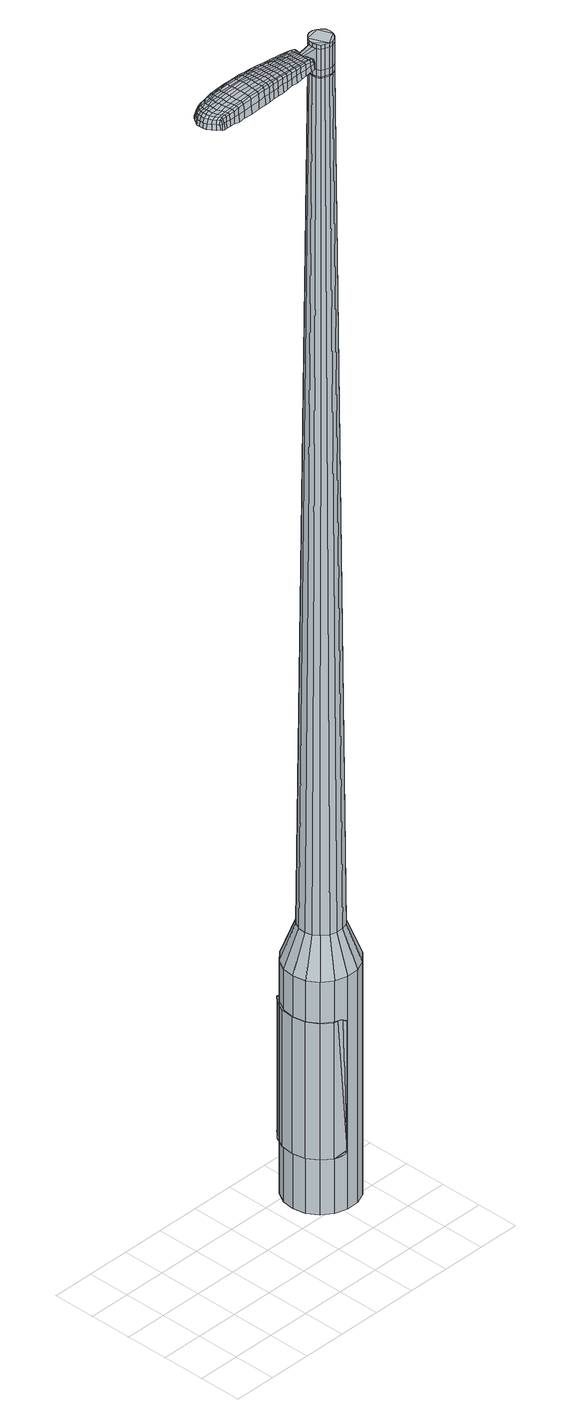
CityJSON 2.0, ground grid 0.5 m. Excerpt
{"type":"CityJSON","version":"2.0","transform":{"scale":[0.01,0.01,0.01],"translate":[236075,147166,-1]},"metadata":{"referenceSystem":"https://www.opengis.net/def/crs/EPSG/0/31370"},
"CityObjects":{
"object1":{"type":"GenericCityObject","attributes":{"cluster":444,"mean_distance_to_centroid":0.208,"new_centroid_x":236077.62,"new_centroid_y":147167.33,"mean_distance_to_camera":9.13,"H1":19.05,"H2":19.67,"Z_final":109.2,"cluster2":-1,"proj_x":236077.35,"proj_y":147161.13,"id_line":53728,"bearing_l":272.48,"distance":6.21,"orientation":"right","G_obj":182.48},"geometry":[{"type":"MultiSurface","lod":"2","boundaries":[[[0,1,2,3]],[[1,4,5,2]],[[4,6,7,5]],[[6,8,9,7]],[[8,10,11,9]],[[10,12,13,11]],[[12,14,15,13]],[[14,16,17,15]],[[16,18,19,17]],[[18,20,21,19]],[[20,22,23,21]],[[22,24,25,23]],[[24,26,27,25]],[[26,28,29,27]],[[28,30,31,29]],[[30,32,33,31]],[[32,34,35,33]],[[34,0,3,35]],[[36,37,38,39]],[[38,40,41,42]],[[41,43,42]],[[42,44,45,46]],[[45,47,46]],[[46,48,49,50]],[[49,51,50]],[[42,46,50,38]],[[50,52,39,38]],[[53,36,39]],[[2,5,7,35]],[[7,9,11,15]],[[11,13,15]],[[15,17,19,23]],[[19,21,23]],[[23,25,27,31]],[[27,29,31]],[[15,23,31,7]],[[31,33,35,7]],[[3,2,35]],[[1,0,54,55]],[[0,34,56,54]],[[34,32,57,56]],[[32,30,58,57]],[[30,28,59,58]],[[28,26,60,59]],[[26,24,61,60]],[[24,22,62,61]],[[22,20,63,62]],[[20,18,64,63]],[[18,16,65,64]],[[16,14,66,65]],[[14,12,67,66]],[[12,10,68,67]],[[10,8,69,68]],[[8,6,70,69]],[[6,4,71,70]],[[4,1,55,71]],[[55,54,72,73]],[[54,56,74,72]],[[56,57,75,74]],[[57,58,76,75]],[[58,59,77,76]],[[59,60,78,77]],[[60,61,79,78]],[[61,62,80,79]],[[62,63,81,80]],[[63,64,82,81]],[[64,65,83,82]],[[65,66,84,83]],[[66,67,85,84]],[[67,68,86,85]],[[68,69,87,86]],[[69,70,88,87]],[[70,71,89,88]],[[71,55,73,89]],[[90,91,92,93]],[[94,95,91,90]],[[96,97,95,94]],[[76,98,97,96]],[[99,100,98,76]],[[101,102,100,99]],[[103,104,102,101]],[[105,106,104,103]],[[107,108,106,105]],[[109,110,108,107]],[[111,112,110,109]],[[113,114,112,111]],[[115,116,114,113]],[[117,118,116,115]],[[119,120,118,117]],[[121,122,120,119]],[[123,124,122,121]],[[93,92,124,123]],[[125,126,127,128]],[[129,125,128,130]],[[131,129,130,132]],[[133,131,132,134]],[[135,133,134,136]],[[137,135,136,138]],[[139,137,138,140]],[[141,139,140,142]],[[143,141,142,144]],[[145,143,144,146]],[[147,145,146,148]],[[149,147,148,150]],[[151,149,150,152]],[[153,151,152,154]],[[155,153,154,156]],[[157,155,156,158]],[[73,72,90,93]],[[72,74,94,90]],[[74,75,96,94]],[[75,76,96]],[[77,99,76]],[[77,78,101,99]],[[78,79,103,101]],[[79,80,105,103]],[[80,81,107,105]],[[81,82,109,107]],[[82,83,111,109]],[[83,84,113,111]],[[84,85,115,113]],[[85,86,117,115]],[[86,87,119,117]],[[87,88,121,119]],[[88,89,123,121]],[[89,73,93,123]],[[159,160,92,91]],[[160,161,124,92]],[[161,162,122,124]],[[162,163,120,122]],[[163,164,118,120]],[[164,165,116,118]],[[165,166,114,116]],[[166,167,112,114]],[[167,168,110,112]],[[168,169,108,110]],[[169,170,106,108]],[[170,171,104,106]],[[171,172,102,104]],[[172,173,100,102]],[[173,98,100]],[[174,97,98]],[[174,175,95,97]],[[175,159,91,95]],[[39,52,157,176]],[[160,159,177,158]],[[53,39,176,126]],[[159,175,127,177]],[[36,53,126,125]],[[175,174,128,127]],[[37,36,125,129]],[[174,98,130,128]],[[38,37,129,131]],[[98,173,132,130]],[[40,38,131,133]],[[173,172,134,132]],[[41,40,133,135]],[[172,171,136,134]],[[43,41,135,137]],[[171,170,138,136]],[[42,43,137,139]],[[170,169,140,138]],[[44,42,139,141]],[[169,168,142,140]],[[45,44,141,143]],[[168,167,144,142]],[[47,45,143,145]],[[167,166,146,144]],[[46,47,145,147]],[[166,165,148,146]],[[48,46,147,149]],[[165,164,150,148]],[[49,48,149,151]],[[164,163,152,150]],[[51,49,151,153]],[[163,162,154,152]],[[50,51,153,155]],[[162,161,156,154]],[[52,50,155,157]],[[161,160,158,156]],[[157,158,178,179]],[[158,177,180,178]],[[177,127,181,180]],[[127,126,182,181]],[[126,176,183,182]],[[176,157,179,183]],[[184,185,186,187]],[[188,184,187,189]],[[184,188,190,191]],[[185,184,191,192]],[[193,194,195,196]],[[197,193,196,198]],[[193,197,199,200]],[[194,193,200,201]],[[202,203,204,205]],[[206,202,205,207]],[[202,206,208,209]],[[203,202,209,210]],[[211,212,213,214]],[[215,211,214,216]],[[211,215,217,218]],[[212,211,218,219]],[[220,221,222,223]],[[224,220,223,225]],[[220,224,226,227]],[[221,220,227,228]],[[229,230,231,232]],[[233,229,232,234]],[[229,233,235,236]],[[230,229,236,237]],[[238,239,240,241]],[[230,238,241,231]],[[238,230,237,242]],[[239,238,242,243]],[[244,245,246,247]],[[239,244,247,240]],[[244,239,243,248]],[[245,244,248,249]],[[250,188,189,251]],[[245,250,251,246]],[[250,245,249,252]],[[188,250,252,190]],[[253,254,255,256]],[[257,253,256,258]],[[253,257,259,260]],[[254,253,260,261]],[[262,263,264,265]],[[254,262,265,255]],[[262,254,261,266]],[[263,262,266,267]],[[268,269,270,271]],[[263,268,271,264]],[[268,263,267,272]],[[269,268,272,273]],[[274,275,276,277]],[[269,274,277,270]],[[274,269,273,278]],[[275,274,278,279]],[[280,185,192,281]],[[275,280,281,276]],[[280,275,279,282]],[[185,280,282,186]],[[283,284,285,286]],[[287,283,286,288]],[[283,287,289,290]],[[284,283,290,291]],[[292,293,294,295]],[[284,292,295,285]],[[292,284,291,296]],[[293,292,296,297]],[[298,299,300,301]],[[293,298,301,294]],[[298,293,297,302]],[[299,298,302,303]],[[304,197,198,305]],[[299,304,305,300]],[[304,299,303,306]],[[197,304,306,199]],[[307,308,309,310]],[[311,307,310,312]],[[307,311,313,314]],[[308,307,314,315]],[[316,317,318,319]],[[308,316,319,309]],[[316,308,315,320]],[[317,316,320,321]],[[322,323,324,325]],[[317,322,325,318]],[[322,317,321,326]],[[323,322,326,327]],[[328,329,330,331]],[[323,328,331,324]],[[328,323,327,332]],[[329,328,332,333]],[[334,194,201,335]],[[329,334,335,330]],[[334,329,333,336]],[[194,334,336,195]],[[337,223,222,338]],[[339,337,338,340]],[[337,339,341,342]],[[223,337,342,225]],[[343,339,340,344]],[[345,343,344,346]],[[343,345,347,348]],[[339,343,348,341]],[[349,345,346,350]],[[351,349,350,352]],[[349,351,353,354]],[[345,349,354,347]],[[355,351,352,356]],[[357,355,356,358]],[[355,357,359,360]],[[351,355,360,353]],[[361,357,358,362]],[[212,361,362,213]],[[361,212,219,363]],[[357,361,363,359]],[[364,365,210,209]],[[366,364,209,208]],[[364,366,367,368]],[[365,364,368,369]],[[370,371,369,368]],[[372,370,368,367]],[[370,372,373,374]],[[371,370,374,375]],[[376,377,375,374]],[[378,376,374,373]],[[376,378,379,380]],[[377,376,380,381]],[[382,383,381,380]],[[384,382,380,379]],[[382,384,217,215]],[[383,382,215,216]],[[385,386,387,388]],[[287,385,388,289]],[[385,287,288,389]],[[386,385,389,390]],[[391,206,207,392]],[[386,391,392,387]],[[391,386,390,393]],[[206,391,393,208]],[[394,395,396,397]],[[233,394,397,235]],[[394,233,234,398]],[[395,394,398,399]],[[400,401,402,403]],[[395,400,403,396]],[[400,395,399,404]],[[401,400,404,405]],[[406,203,210,407]],[[401,406,407,402]],[[406,401,405,408]],[[203,406,408,204]],[[409,410,411,412]],[[191,409,412,192]],[[409,191,190,413]],[[410,409,413,414]],[[415,416,417,418]],[[410,415,418,411]],[[415,410,414,419]],[[416,415,419,420]],[[421,214,213,422]],[[416,421,422,417]],[[421,416,420,423]],[[214,421,423,216]],[[424,425,426,427]],[[196,424,427,198]],[[424,196,195,428]],[[425,424,428,429]],[[430,218,217,431]],[[425,430,431,426]],[[430,425,429,432]],[[218,430,432,219]],[[433,434,435,436]],[[311,433,436,313]],[[433,311,312,437]],[[434,433,437,438]],[[439,224,225,440]],[[434,439,440,435]],[[439,434,438,441]],[[224,439,441,226]],[[442,443,444,445]],[[257,442,445,259]],[[442,257,258,446]],[[443,442,446,447]],[[448,449,450,451]],[[443,448,451,444]],[[448,443,447,452]],[[449,448,452,453]],[[454,221,228,455]],[[449,454,455,450]],[[454,449,453,456]],[[221,454,456,222]],[[457,458,447,446]],[[256,457,446,258]],[[457,256,255,459]],[[458,457,459,460]],[[461,462,453,452]],[[458,461,452,447]],[[461,458,460,463]],[[462,461,463,464]],[[465,338,222,456]],[[462,465,456,453]],[[465,462,464,466]],[[338,465,466,340]],[[467,468,469,470]],[[314,467,470,315]],[[467,314,313,436]],[[468,467,436,435]],[[471,342,341,472]],[[468,471,472,469]],[[471,468,435,440]],[[342,471,440,225]],[[473,474,460,459]],[[265,473,459,255]],[[473,265,264,475]],[[474,473,475,476]],[[477,478,464,463]],[[474,477,463,460]],[[477,474,476,479]],[[478,477,479,480]],[[481,344,340,466]],[[478,481,466,464]],[[481,478,480,482]],[[344,481,482,346]],[[483,484,485,486]],[[320,483,486,321]],[[483,320,315,470]],[[484,483,470,469]],[[487,348,347,488]],[[484,487,488,485]],[[487,484,469,472]],[[348,487,472,341]],[[489,490,476,475]],[[271,489,475,264]],[[489,271,270,491]],[[490,489,491,492]],[[493,494,480,479]],[[490,493,479,476]],[[493,490,492,495]],[[494,493,495,496]],[[497,350,346,482]],[[494,497,482,480]],[[497,494,496,498]],[[350,497,498,352]],[[499,500,501,502]],[[326,499,502,327]],[[499,326,321,486]],[[500,499,486,485]],[[503,354,353,504]],[[500,503,504,501]],[[503,500,485,488]],[[354,503,488,347]],[[505,506,492,491]],[[277,505,491,270]],[[505,277,276,507]],[[506,505,507,508]],[[509,510,496,495]],[[506,509,495,492]],[[509,506,508,511]],[[510,509,511,512]],[[513,356,352,498]],[[510,513,498,496]],[[513,510,512,514]],[[356,513,514,358]],[[515,516,517,518]],[[332,515,518,333]],[[515,332,327,502]],[[516,515,502,501]],[[519,360,359,520]],[[516,519,520,517]],[[519,516,501,504]],[[360,519,504,353]],[[521,522,508,507]],[[281,521,507,276]],[[521,281,192,412]],[[522,521,412,411]],[[523,524,512,511]],[[522,523,511,508]],[[523,522,411,418]],[[524,523,418,417]],[[525,362,358,514]],[[524,525,514,512]],[[525,524,417,422]],[[362,525,422,213]],[[526,527,429,428]],[[336,526,428,195]],[[526,336,333,518]],[[527,526,518,517]],[[528,363,219,432]],[[527,528,432,429]],[[528,527,517,520]],[[363,528,520,359]],[[529,530,390,389]],[[286,529,389,288]],[[529,286,285,531]],[[530,529,531,532]],[[533,366,208,393]],[[530,533,393,390]],[[533,530,532,534]],[[366,533,534,367]],[[535,536,537,538]],[[236,535,538,237]],[[535,236,235,397]],[[536,535,397,396]],[[539,540,541,542]],[[536,539,542,537]],[[539,536,396,403]],[[540,539,403,402]],[[543,365,369,544]],[[540,543,544,541]],[[543,540,402,407]],[[365,543,407,210]],[[545,546,532,531]],[[295,545,531,285]],[[545,295,294,547]],[[546,545,547,548]],[[549,372,367,534]],[[546,549,534,532]],[[549,546,548,550]],[[372,549,550,373]],[[551,552,553,554]],[[242,551,554,243]],[[551,242,237,538]],[[552,551,538,537]],[[555,556,557,558]],[[552,555,558,553]],[[555,552,537,542]],[[556,555,542,541]],[[559,371,375,560]],[[556,559,560,557]],[[559,556,541,544]],[[371,559,544,369]],[[561,562,548,547]],[[301,561,547,294]],[[561,301,300,563]],[[562,561,563,564]],[[565,378,373,550]],[[562,565,550,548]],[[565,562,564,566]],[[378,565,566,379]],[[567,568,569,570]],[[248,567,570,249]],[[567,248,243,554]],[[568,567,554,553]],[[571,572,573,574]],[[568,571,574,569]],[[571,568,553,558]],[[572,571,558,557]],[[575,377,381,576]],[[572,575,576,573]],[[575,572,557,560]],[[377,575,560,375]],[[577,578,564,563]],[[305,577,563,300]],[[577,305,198,427]],[[578,577,427,426]],[[579,384,379,566]],[[578,579,566,564]],[[579,578,426,431]],[[384,579,431,217]],[[580,581,414,413]],[[252,580,413,190]],[[580,252,249,570]],[[581,580,570,569]],[[582,583,420,419]],[[581,582,419,414]],[[582,581,569,574]],[[583,582,574,573]],[[584,383,216,423]],[[583,584,423,420]],[[584,583,573,576]],[[383,584,576,381]],[[585,586,587,588]],[[588,587,589,590]],[[591,589,587,592]],[[592,587,586,593]],[[594,595,596,597]],[[597,596,598,599]],[[600,598,596,601]],[[601,596,595,602]],[[603,604,605,606]],[[606,605,607,608]],[[609,607,605,610]],[[610,605,604,611]],[[612,613,614,615]],[[615,614,616,617]],[[618,616,614,619]],[[619,614,613,620]],[[621,622,623,624]],[[624,623,625,626]],[[627,625,623,628]],[[628,623,622,629]],[[630,631,632,633]],[[633,632,634,635]],[[636,634,632,637]],[[637,632,631,638]],[[639,640,641,642]],[[642,641,631,630]],[[638,631,641,643]],[[643,641,640,644]],[[645,646,647,648]],[[648,647,640,639]],[[644,640,647,649]],[[649,647,646,650]],[[590,589,651,652]],[[652,651,646,645]],[[650,646,651,653]],[[653,651,589,591]],[[654,655,656,657]],[[657,656,658,659]],[[660,658,656,661]],[[661,656,655,662]],[[663,664,665,666]],[[666,665,655,654]],[[662,655,665,667]],[[667,665,664,668]],[[669,670,671,672]],[[672,671,664,663]],[[668,664,671,673]],[[673,671,670,674]],[[675,676,677,678]],[[678,677,670,669]],[[674,670,677,679]],[[679,677,676,680]],[[593,586,681,682]],[[682,681,676,675]],[[680,676,681,683]],[[683,681,586,585]],[[684,685,686,687]],[[687,686,688,689]],[[690,688,686,691]],[[691,686,685,692]],[[693,694,695,696]],[[696,695,685,684]],[[692,685,695,697]],[[697,695,694,698]],[[699,700,701,702]],[[702,701,694,693]],[[698,694,701,703]],[[703,701,700,704]],[[599,598,705,706]],[[706,705,700,699]],[[704,700,705,707]],[[707,705,598,600]],[[708,709,710,711]],[[711,710,712,713]],[[714,712,710,715]],[[715,710,709,716]],[[717,718,719,720]],[[720,719,709,708]],[[716,709,719,721]],[[721,719,718,722]],[[723,724,725,726]],[[726,725,718,717]],[[722,718,725,727]],[[727,725,724,728]],[[729,730,731,732]],[[732,731,724,723]],[[728,724,731,733]],[[733,731,730,734]],[[602,595,735,736]],[[736,735,730,729]],[[734,730,735,737]],[[737,735,595,594]],[[621,624,738,739]],[[739,738,740,741]],[[742,740,738,743]],[[743,738,624,626]],[[741,740,744,745]],[[745,744,746,747]],[[748,746,744,749]],[[749,744,740,742]],[[747,746,750,751]],[[751,750,752,753]],[[754,752,750,755]],[[755,750,746,748]],[[753,752,756,757]],[[757,756,758,759]],[[760,758,756,761]],[[761,756,752,754]],[[759,758,762,763]],[[763,762,613,612]],[[620,613,762,764]],[[764,762,758,760]],[[611,765,766,610]],[[610,766,767,609]],[[768,767,766,769]],[[769,766,765,770]],[[770,771,772,769]],[[769,772,773,768]],[[774,773,772,775]],[[775,772,771,776]],[[776,777,778,775]],[[775,778,779,774]],[[780,779,778,781]],[[781,778,777,782]],[[782,783,784,781]],[[781,784,785,780]],[[618,785,784,616]],[[616,784,783,617]],[[786,787,788,789]],[[789,788,688,690]],[[689,688,788,790]],[[790,788,787,791]],[[608,607,792,793]],[[793,792,787,786]],[[791,787,792,794]],[[794,792,607,609]],[[795,796,797,798]],[[798,797,634,636]],[[635,634,797,799]],[[799,797,796,800]],[[801,802,803,804]],[[804,803,796,795]],[[800,796,803,805]],[[805,803,802,806]],[[611,604,807,808]],[[808,807,802,801]],[[806,802,807,809]],[[809,807,604,603]],[[810,811,812,813]],[[813,812,592,593]],[[591,592,812,814]],[[814,812,811,815]],[[816,817,818,819]],[[819,818,811,810]],[[815,811,818,820]],[[820,818,817,821]],[[612,615,822,823]],[[823,822,817,816]],[[821,817,822,824]],[[824,822,615,617]],[[825,826,827,828]],[[828,827,597,599]],[[594,597,827,829]],[[829,827,826,830]],[[618,619,831,832]],[[832,831,826,825]],[[830,826,831,833]],[[833,831,619,620]],[[834,835,836,837]],[[837,836,712,714]],[[713,712,836,838]],[[838,836,835,839]],[[626,625,840,841]],[[841,840,835,834]],[[839,835,840,842]],[[842,840,625,627]],[[843,844,845,846]],[[846,845,658,660]],[[659,658,845,847]],[[845,844,847]],[[848,849,850,851]],[[851,850,844,843]],[[847,844,850,852]],[[852,850,849,853]],[[629,622,854,855]],[[855,854,849,848]],[[853,849,854,856]],[[856,854,622,621]],[[857,858,847]],[[847,858,657,659]],[[654,657,858,859]],[[859,858,857,860]],[[853,861,862,852]],[[852,862,857,847]],[[860,857,862,863]],[[863,862,861,864]],[[621,739,865,856]],[[856,865,861,853]],[[864,861,865,866]],[[866,865,739,741]],[[867,868,869,870]],[[870,869,715,716]],[[714,715,869,837]],[[837,869,868,834]],[[742,743,871,872]],[[872,871,868,867]],[[834,868,871,841]],[[841,871,743,626]],[[860,873,874,859]],[[859,874,666,654]],[[663,666,874,875]],[[875,874,873,876]],[[864,877,878,863]],[[863,878,873,860]],[[876,873,878,879]],[[879,878,877,880]],[[741,745,881,866]],[[866,881,877,864]],[[880,877,881,882]],[[882,881,745,747]],[[883,884,885,886]],[[886,885,721,722]],[[716,721,885,870]],[[870,885,884,867]],[[748,749,887,888]],[[888,887,884,883]],[[867,884,887,872]],[[872,887,749,742]],[[876,889,890,875]],[[875,890,672,663]],[[669,672,890,891]],[[891,890,889,892]],[[880,893,894,879]],[[879,894,889,876]],[[892,889,894,895]],[[895,894,893,896]],[[747,751,897,882]],[[882,897,893,880]],[[896,893,897,898]],[[898,897,751,753]],[[899,900,901,902]],[[902,901,727,728]],[[722,727,901,886]],[[886,901,900,883]],[[754,755,903,904]],[[904,903,900,899]],[[883,900,903,888]],[[888,903,755,748]],[[892,905,906,891]],[[891,906,678,669]],[[675,678,906,907]],[[907,906,905,908]],[[896,909,910,895]],[[895,910,905,892]],[[908,905,910,911]],[[911,910,909,912]],[[753,757,913,898]],[[898,913,909,896]],[[912,909,913,914]],[[914,913,757,759]],[[915,916,917,918]],[[918,917,733,734]],[[728,733,917,902]],[[902,917,916,899]],[[760,761,919,920]],[[920,919,916,915]],[[899,916,919,904]],[[904,919,761,754]],[[908,921,922,907]],[[907,922,682,675]],[[593,682,922,813]],[[813,922,921,810]],[[912,923,924,911]],[[911,924,921,908]],[[810,921,924,819]],[[819,924,923,816]],[[759,763,925,914]],[[914,925,923,912]],[[816,923,925,823]],[[823,925,763,612]],[[830,926,927,829]],[[829,927,737,594]],[[734,737,927,918]],[[918,927,926,915]],[[620,764,928,833]],[[833,928,926,830]],[[915,926,928,920]],[[920,928,764,760]],[[791,929,930,790]],[[790,930,687,689]],[[684,687,930,931]],[[931,930,929,932]],[[609,767,933,794]],[[794,933,929,791]],[[932,929,933,934]],[[934,933,767,768]],[[935,936,937,938]],[[938,937,637,638]],[[636,637,937,798]],[[798,937,936,795]],[[939,940,941,942]],[[942,941,936,935]],[[795,936,941,804]],[[804,941,940,801]],[[770,765,943,944]],[[944,943,940,939]],[[801,940,943,808]],[[808,943,765,611]],[[932,945,946,931]],[[931,946,696,684]],[[693,696,946,947]],[[947,946,945,948]],[[768,773,949,934]],[[934,949,945,932]],[[948,945,949,950]],[[950,949,773,774]],[[951,952,953,954]],[[954,953,643,644]],[[638,643,953,938]],[[938,953,952,935]],[[955,956,957,958]],[[958,957,952,951]],[[935,952,957,942]],[[942,957,956,939]],[[776,771,959,960]],[[960,959,956,955]],[[939,956,959,944]],[[944,959,771,770]],[[948,961,962,947]],[[947,962,702,693]],[[699,702,962,963]],[[963,962,961,964]],[[774,779,965,950]],[[950,965,961,948]],[[964,961,965,966]],[[966,965,779,780]],[[967,968,969,970]],[[970,969,649,650]],[[644,649,969,954]],[[954,969,968,951]],[[971,972,973,974]],[[974,973,968,967]],[[951,968,973,958]],[[958,973,972,955]],[[782,777,975,976]],[[976,975,972,971]],[[955,972,975,960]],[[960,975,777,776]],[[964,977,978,963]],[[963,978,706,699]],[[599,706,978,828]],[[828,978,977,825]],[[780,785,979,966]],[[966,979,977,964]],[[825,977,979,832]],[[832,979,785,618]],[[815,980,981,814]],[[814,981,653,591]],[[650,653,981,970]],[[970,981,980,967]],[[821,982,983,820]],[[820,983,980,815]],[[967,980,983,974]],[[974,983,982,971]],[[617,783,984,824]],[[824,984,982,821]],[[971,982,984,976]],[[976,984,783,782]],[[585,588,187,186]],[[588,590,189,187]],[[600,601,200,199]],[[601,602,201,200]],[[603,606,205,204]],[[606,608,207,205]],[[627,628,227,226]],[[628,629,228,227]],[[630,633,232,231]],[[633,635,234,232]],[[639,642,241,240]],[[642,630,231,241]],[[645,648,247,246]],[[648,639,240,247]],[[590,652,251,189]],[[652,645,246,251]],[[660,661,260,259]],[[661,662,261,260]],[[662,667,266,261]],[[667,668,267,266]],[[668,673,272,267]],[[673,674,273,272]],[[674,679,278,273]],[[679,680,279,278]],[[680,683,282,279]],[[683,585,186,282]],[[690,691,290,289]],[[691,692,291,290]],[[692,697,296,291]],[[697,698,297,296]],[[698,703,302,297]],[[703,704,303,302]],[[704,707,306,303]],[[707,600,199,306]],[[708,711,310,309]],[[711,713,312,310]],[[717,720,319,318]],[[720,708,309,319]],[[723,726,325,324]],[[726,717,318,325]],[[729,732,331,330]],[[732,723,324,331]],[[602,736,335,201]],[[736,729,330,335]],[[786,789,388,387]],[[789,690,289,388]],[[608,793,392,207]],[[793,786,387,392]],[[635,799,398,234]],[[799,800,399,398]],[[800,805,404,399]],[[805,806,405,404]],[[806,809,408,405]],[[809,603,204,408]],[[713,838,437,312]],[[838,839,438,437]],[[839,842,441,438]],[[842,627,226,441]],[[843,846,445,444]],[[846,660,259,445]],[[848,851,451,450]],[[851,843,444,451]],[[629,855,455,228]],[[855,848,450,455]],[[985,986,987,988]],[[989,990,988,987]],[[991,992,993,994]],[[995,996,997,998]],[[986,999,1000,987]],[[1001,989,987,1000]],[[1002,991,994,1003]],[[1004,1005,996,995]],[[999,1006,1007,1000]],[[1007,1008,1001,1000]],[[1009,1002,1003,1010]],[[1011,1005,1004,1012]],[[1006,1013,1014,1007]],[[1014,1015,1008,1007]],[[1016,1009,1010,1017]],[[1018,1011,1012,1019]],[[1020,1021,1022,1023]],[[1024,1025,1021,1020]],[[1024,1026,1027,1025]],[[1026,1028,1029,1027]],[[1030,1031,1032,1033]],[[1034,1035,1031,1030]],[[1036,1037,1035,1034]],[[1038,1039,1037,1036]],[[1033,1022,1021,1030]],[[1030,1021,1025,1034]],[[1025,1027,1036,1034]],[[1027,1029,1038,1036]],[[994,993,990,989]],[[1003,994,989,1001]],[[1008,1010,1003,1001]],[[1015,1017,1010,1008]],[[995,998,992,991]],[[1004,995,991,1002]],[[1012,1004,1002,1009]],[[1019,1012,1009,1016]],[[996,1020,1023,997]],[[1005,1024,1020,996]],[[1026,1024,1005,1011]],[[1028,1026,1011,1018]],[[1040,1041,1042,1043]],[[1042,1044,1045,1046]],[[1042,1046,1047,1048]],[[1042,1048,1043]],[[1049,1040,1043,1050]],[[1051,1050,1043,1052]],[[1053,1052,1043]],[[1054,1042,1041,1055]],[[1056,1054,1055,1057]],[[1058,1056,1057,1059]],[[1060,1058,1059,1061]],[[1062,1060,1061,1063]],[[1063,1064,1065,1066]],[[1063,1066,1067,1068]],[[1063,1068,1069,1070]],[[1069,1071,1072,1073]],[[1069,1073,1074,1075]],[[1069,1075,1070]],[[1063,1070,1062]],[[1076,1077,1041,1040]],[[1078,1079,1044,1042]],[[1080,1081,1053,1043]],[[1077,1082,1055,1041]],[[1083,1078,1042,1054]],[[1082,1084,1057,1055]],[[1085,1083,1054,1056]],[[1084,1086,1059,1057]],[[1087,1085,1056,1058]],[[1086,1088,1061,1059]],[[1089,1087,1058,1060]],[[1088,1090,1063,1061]],[[1091,1089,1060,1062]],[[1090,1092,1064,1063]],[[1093,1094,1071,1069]],[[1095,1091,1062,1070]],[[1065,1064,1092,1096]],[[1066,1065,1096,1097]],[[1067,1066,1097,1098]],[[1068,1067,1098,1099]],[[1069,1068,1099,1093]],[[1100,1076,1040,1049]],[[1101,1100,1049,1050]],[[1102,1101,1050,1051]],[[1103,1102,1051,1052]],[[1081,1103,1052,1053]],[[1045,1044,1079,1104]],[[1072,1071,1094,1105]],[[1046,1045,1104,1106]],[[1047,1046,1106,1107]],[[1048,1047,1107,1108]],[[1043,1048,1108,1080]],[[1073,1072,1105,1109]],[[1074,1073,1109,1110]],[[1075,1074,1110,1111]],[[1070,1075,1111,1095]]]}]}
},
"vertices":[
[218,130,384],[220,144,384],[220,144,96],[218,130,96],[227,157,384],[227,157,96],[238,167,384],[238,167,96],[251,173,384],[251,173,96],[266,173,384],[266,173,96],[280,169,384],[280,169,96],[292,160,384],[292,160,96],[299,148,384],[299,148,96],[303,133,384],[303,133,96],[301,119,384],[301,119,96],[294,106,384],[294,106,96],[283,96,384],[283,96,96],[270,90,384],[270,90,96],[255,90,384],[255,90,96],[241,94,384],[241,94,96],[229,103,384],[229,103,96],[221,115,384],[221,115,96],[250,122,1524],[254,120,1524],[259,118,1524],[247,131,1524],[263,118,1524],[268,120,1524],[273,127,1524],[271,123,1524],[274,132,1524],[273,137,1524],[267,143,1524],[270,141,1524],[262,145,1524],[257,145,1524],[250,140,1524],[253,143,1524],[248,136,1524],[248,126,1524],[235,130,429],[236,139,429],[237,122,429],[242,115,429],[249,109,429],[257,107,429],[266,107,429],[274,110,429],[280,116,429],[284,124,429],[286,133,429],[284,141,429],[279,149,429],[272,154,429],[264,156,429],[255,156,429],[247,153,429],[240,147,429],[247,131,1483],[248,136,1483],[248,126,1483],[250,122,1483],[254,120,1483],[259,118,1483],[263,118,1483],[268,120,1483],[271,123,1483],[273,127,1483],[274,132,1483],[273,137,1483],[270,141,1483],[267,143,1483],[262,145,1483],[257,145,1483],[253,143,1483],[250,140,1483],[248,131,1483],[248,131,1485],[248,135,1485],[248,135,1483],[248,127,1483],[248,127,1485],[251,123,1483],[251,123,1485],[254,120,1485],[259,119,1483],[259,119,1485],[263,119,1483],[263,119,1485],[267,121,1483],[267,121,1485],[271,124,1483],[271,124,1485],[273,128,1483],[273,128,1485],[273,132,1483],[273,132,1485],[272,136,1483],[272,136,1485],[270,140,1483],[270,140,1485],[266,143,1483],[266,143,1485],[262,144,1483],[262,144,1485],[258,144,1483],[258,144,1485],[253,142,1483],[253,142,1485],[250,139,1483],[250,139,1485],[250,122,1519],[248,126,1519],[248,126,1493],[250,122,1493],[254,120,1519],[254,120,1493],[259,118,1519],[259,118,1493],[263,118,1519],[263,118,1493],[268,120,1519],[268,120,1493],[271,123,1519],[271,123,1493],[273,127,1519],[273,127,1493],[274,132,1519],[274,132,1493],[273,137,1519],[273,137,1493],[270,141,1519],[270,141,1493],[267,143,1519],[267,143,1493],[262,145,1519],[262,145,1493],[257,145,1519],[257,145,1493],[253,143,1519],[253,143,1493],[250,140,1519],[250,140,1493],[248,136,1519],[248,136,1493],[247,131,1485],[248,136,1485],[250,140,1485],[253,143,1485],[257,145,1485],[262,145,1485],[267,143,1485],[270,141,1485],[273,137,1485],[274,132,1485],[273,127,1485],[271,123,1485],[268,120,1485],[263,118,1485],[259,118,1485],[250,122,1485],[248,126,1485],[247,131,1519],[247,131,1493],[228,133,1513],[228,133,1518],[228,130,1513],[228,127,1513],[228,127,1518],[228,130,1518],[153,146,1519],[161,146,1518],[159,148,1509],[152,148,1510],[145,146,1519],[143,148,1510],[146,145,1526],[154,145,1525],[162,145,1525],[155,108,1519],[162,109,1518],[163,110,1525],[156,110,1525],[146,107,1519],[147,109,1526],[145,106,1510],[154,106,1510],[161,107,1509],[81,122,1519],[81,126,1519],[80,126,1513],[80,122,1513],[82,118,1519],[81,118,1513],[84,118,1524],[82,122,1524],[82,126,1524],[155,126,1530],[162,126,1529],[162,129,1529],[155,129,1530],[146,125,1531],[146,129,1531],[146,121,1530],[155,122,1530],[162,122,1529],[235,129,1512],[235,132,1512],[234,132,1517],[234,129,1517],[236,126,1512],[234,126,1517],[235,126,1506],[235,129,1506],[234,132,1506],[94,143,1519],[98,143,1519],[97,144,1512],[93,144,1512],[92,142,1518],[91,143,1512],[93,141,1522],[95,141,1523],[98,142,1524],[102,144,1519],[108,144,1519],[107,146,1512],[101,145,1512],[103,142,1524],[109,143,1525],[114,145,1519],[122,146,1519],[120,147,1511],[113,146,1511],[115,144,1526],[122,144,1526],[133,146,1519],[132,147,1510],[134,145,1526],[227,145,1513],[220,146,1513],[220,144,1518],[228,144,1517],[233,145,1512],[232,144,1516],[232,146,1506],[226,146,1507],[219,147,1507],[212,146,1514],[205,146,1515],[206,145,1520],[213,145,1519],[211,147,1507],[204,147,1507],[197,146,1515],[190,146,1516],[191,145,1522],[198,145,1521],[196,147,1508],[189,148,1508],[182,146,1517],[175,146,1517],[176,145,1524],[183,145,1523],[181,148,1508],[174,148,1509],[168,146,1518],[169,145,1524],[166,148,1509],[95,107,1519],[98,107,1519],[99,108,1524],[95,108,1523],[93,107,1518],[93,108,1522],[92,106,1512],[94,105,1512],[97,105,1512],[103,106,1519],[109,106,1519],[110,107,1525],[104,108,1524],[102,105,1512],[108,105,1512],[115,106,1519],[123,106,1519],[124,108,1526],[116,107,1526],[114,104,1511],[122,105,1511],[134,107,1519],[135,108,1526],[133,105,1510],[228,115,1513],[221,114,1513],[220,113,1507],[228,114,1507],[234,116,1512],[233,115,1506],[233,117,1516],[229,116,1517],[222,116,1518],[213,114,1514],[206,113,1515],[205,111,1507],[212,112,1507],[214,115,1519],[207,114,1520],[198,112,1515],[191,111,1516],[190,110,1508],[197,111,1508],[199,113,1521],[192,113,1522],[184,111,1517],[176,110,1517],[175,108,1509],[183,109,1508],[185,112,1523],[177,111,1524],[169,109,1518],[168,108,1509],[170,111,1524],[229,129,1519],[229,132,1519],[221,129,1520],[221,131,1520],[221,126,1520],[229,126,1519],[214,128,1522],[214,131,1522],[206,128,1523],[206,131,1523],[207,125,1523],[214,125,1521],[199,128,1524],[199,130,1524],[192,127,1525],[192,130,1525],[192,124,1525],[199,124,1524],[184,127,1526],[184,130,1526],[177,127,1527],[177,130,1527],[177,123,1527],[184,124,1526],[169,126,1528],[169,129,1528],[170,123,1528],[85,122,1527],[85,126,1527],[86,119,1526],[91,119,1527],[90,123,1528],[90,126,1528],[96,123,1529],[96,127,1529],[97,119,1528],[104,119,1530],[104,123,1530],[103,127,1530],[111,123,1531],[111,127,1531],[111,119,1530],[120,120,1531],[120,124,1531],[120,128,1531],[133,125,1531],[133,128,1531],[133,121,1531],[90,108,1518],[88,110,1519],[87,109,1513],[90,107,1513],[92,109,1523],[89,111,1523],[85,114,1519],[84,113,1513],[86,114,1524],[90,141,1518],[88,139,1518],[89,138,1523],[91,140,1523],[89,142,1513],[87,140,1513],[85,136,1519],[83,133,1519],[84,133,1524],[87,136,1523],[84,137,1513],[82,133,1513],[81,130,1519],[83,130,1524],[80,130,1513],[155,143,1528],[155,141,1528],[162,141,1528],[162,143,1527],[146,143,1528],[146,141,1529],[155,139,1529],[155,135,1530],[162,136,1529],[162,139,1528],[146,139,1529],[146,135,1530],[155,132,1530],[162,132,1529],[145,132,1531],[156,111,1528],[156,113,1529],[147,113,1529],[147,110,1528],[163,112,1527],[163,114,1528],[155,117,1529],[146,117,1530],[163,118,1528],[236,117,1512],[236,119,1512],[235,120,1517],[235,118,1517],[235,116,1506],[235,118,1506],[236,123,1512],[234,123,1517],[235,122,1506],[235,144,1512],[235,142,1512],[234,143,1506],[234,145,1506],[234,143,1517],[234,142,1517],[235,140,1512],[235,137,1512],[234,138,1506],[234,141,1506],[234,139,1517],[234,137,1517],[235,135,1512],[234,135,1506],[234,134,1517],[228,143,1519],[228,142,1519],[221,143,1520],[221,142,1520],[228,139,1519],[229,137,1519],[221,139,1520],[221,137,1520],[229,134,1519],[221,134,1520],[229,118,1519],[229,119,1519],[222,119,1520],[222,117,1520],[229,123,1519],[222,122,1520],[213,143,1521],[213,141,1521],[206,143,1522],[206,141,1522],[213,139,1521],[214,136,1521],[206,139,1522],[206,136,1523],[214,134,1522],[206,134,1523],[214,116,1521],[214,118,1521],[207,118,1522],[207,116,1522],[214,122,1521],[207,121,1522],[198,143,1523],[198,141,1523],[191,143,1524],[191,141,1524],[199,139,1523],[199,136,1524],[191,139,1525],[191,136,1525],[199,133,1524],[191,133,1525],[199,115,1523],[199,117,1523],[192,116,1524],[192,114,1524],[199,121,1524],[192,120,1525],[184,143,1525],[184,141,1525],[176,143,1526],[176,141,1526],[184,139,1526],[184,136,1526],[176,139,1527],[177,136,1527],[184,133,1526],[177,133,1527],[185,114,1525],[185,116,1525],[177,115,1526],[177,113,1526],[185,120,1526],[177,119,1527],[169,143,1527],[169,141,1527],[169,139,1527],[169,136,1528],[169,133,1528],[170,112,1527],[170,115,1527],[170,118,1528],[94,109,1525],[92,111,1525],[98,109,1526],[96,111,1526],[89,114,1526],[93,114,1527],[93,140,1525],[92,139,1525],[95,139,1526],[97,141,1525],[89,136,1525],[87,133,1526],[91,133,1527],[93,137,1526],[86,130,1526],[90,130,1527],[103,109,1526],[101,111,1527],[109,109,1527],[108,111,1528],[99,114,1528],[106,115,1529],[102,141,1526],[101,140,1527],[107,140,1528],[108,142,1527],[99,137,1527],[97,134,1528],[104,134,1529],[106,137,1528],[97,130,1528],[104,131,1530],[115,109,1528],[114,111,1529],[123,109,1528],[123,111,1529],[113,115,1529],[121,115,1530],[114,142,1528],[113,140,1528],[122,141,1529],[122,143,1528],[112,138,1529],[111,135,1530],[120,135,1530],[121,138,1530],[111,131,1530],[120,131,1531],[135,110,1529],[135,112,1529],[134,116,1530],[134,143,1528],[134,141,1529],[133,138,1530],[133,135,1530],[133,132,1531],[159,146,1509],[160,144,1518],[153,144,1518],[152,146,1509],[145,144,1519],[143,146,1510],[146,143,1525],[154,143,1525],[161,143,1525],[163,112,1525],[162,111,1518],[155,110,1518],[156,111,1525],[146,109,1519],[147,111,1525],[145,108,1510],[153,108,1509],[160,109,1509],[82,126,1513],[83,126,1519],[83,123,1519],[82,123,1513],[84,119,1519],[83,119,1513],[86,119,1524],[84,123,1524],[84,126,1524],[162,129,1528],[162,126,1528],[154,126,1529],[154,129,1529],[145,125,1529],[145,128,1529],[146,122,1529],[155,122,1529],[162,123,1528],[232,132,1516],[233,132,1512],[233,129,1512],[232,129,1516],[233,126,1512],[232,126,1516],[232,126,1506],[232,129,1506],[232,132,1506],[97,142,1512],[98,141,1519],[95,141,1518],[94,142,1512],[93,140,1518],[92,141,1512],[93,139,1522],[95,139,1523],[98,140,1523],[107,144,1512],[108,143,1519],[103,142,1519],[102,143,1512],[103,141,1524],[109,141,1525],[120,145,1511],[122,144,1519],[114,143,1519],[113,144,1511],[115,142,1525],[123,142,1526],[133,144,1519],[132,145,1510],[134,143,1526],[220,143,1518],[220,144,1513],[227,143,1513],[228,142,1517],[232,143,1512],[231,142,1515],[231,144,1506],[226,144,1506],[219,145,1507],[205,143,1520],[205,144,1514],[212,144,1514],[213,143,1519],[211,145,1507],[203,145,1507],[190,143,1522],[190,144,1516],[197,144,1515],[198,143,1521],[196,145,1508],[188,146,1508],[176,143,1523],[175,144,1517],[182,144,1516],[183,143,1522],[181,146,1508],[174,146,1508],[168,144,1517],[169,143,1524],[166,146,1509],[99,110,1523],[99,108,1519],[95,109,1518],[96,110,1523],[93,109,1518],[94,110,1522],[93,108,1512],[95,107,1512],[98,107,1512],[110,109,1525],[109,108,1519],[103,108,1519],[104,109,1524],[102,107,1512],[108,107,1512],[124,110,1526],[123,108,1519],[115,108,1519],[116,109,1525],[114,106,1511],[122,107,1511],[134,109,1519],[135,110,1526],[133,107,1510],[220,115,1507],[221,116,1513],[228,117,1513],[227,116,1506],[233,118,1512],[232,117,1506],[232,119,1515],[228,118,1517],[221,117,1518],[205,113,1507],[206,115,1514],[213,116,1514],[212,114,1507],[214,117,1519],[206,116,1520],[190,112,1508],[191,113,1516],[198,114,1515],[197,113,1508],[199,115,1521],[192,115,1522],[175,110,1508],[176,112,1517],[183,113,1516],[182,111,1508],[184,114,1522],[177,113,1523],[169,111,1517],[168,110,1509],[170,113,1524],[228,129,1518],[228,132,1518],[221,129,1519],[221,131,1519],[221,126,1519],[228,126,1518],[213,128,1520],[213,131,1520],[206,128,1521],[206,131,1521],[206,125,1521],[213,125,1520],[198,128,1523],[198,130,1523],[191,127,1524],[191,130,1524],[191,124,1524],[199,125,1523],[184,127,1525],[184,130,1525],[176,127,1526],[176,130,1526],[176,123,1526],[184,124,1525],[169,126,1527],[169,129,1527],[169,123,1527],[87,126,1526],[87,123,1526],[88,119,1525],[92,119,1526],[91,123,1526],[91,126,1526],[97,127,1528],[97,123,1528],[98,119,1527],[105,120,1528],[104,123,1529],[104,127,1529],[111,127,1530],[111,124,1530],[112,120,1529],[121,120,1530],[120,124,1530],[120,127,1530],[133,128,1530],[133,125,1530],[133,121,1530],[89,111,1513],[90,112,1518],[92,110,1518],[91,109,1512],[93,111,1523],[91,112,1523],[87,115,1519],[86,115,1513],[88,115,1523],[91,137,1523],[89,138,1518],[91,139,1518],[92,138,1523],[90,140,1512],[88,139,1512],[86,132,1523],[85,132,1519],[87,135,1519],[88,135,1523],[86,136,1513],[84,133,1513],[84,129,1519],[85,129,1524],[83,129,1513],[161,141,1527],[154,141,1527],[155,142,1527],[162,142,1526],[146,142,1527],[146,141,1528],[161,135,1528],[154,135,1528],[154,138,1528],[161,138,1527],[146,138,1528],[145,135,1529],[154,132,1529],[161,132,1528],[145,132,1529],[147,113,1528],[155,114,1527],[156,112,1527],[147,112,1527],[163,113,1526],[162,114,1527],[155,118,1528],[146,117,1528],[162,118,1527],[233,120,1516],[234,119,1512],[234,118,1512],[233,119,1516],[233,117,1506],[233,118,1506],[233,123,1512],[232,123,1516],[233,122,1506],[232,143,1506],[233,142,1512],[233,143,1512],[232,144,1506],[232,142,1516],[232,138,1506],[233,137,1512],[233,140,1512],[232,140,1506],[232,139,1516],[232,137,1516],[233,135,1512],[232,135,1506],[232,134,1516],[227,141,1518],[227,142,1518],[220,142,1519],[220,141,1519],[228,137,1518],[227,139,1518],[220,139,1519],[220,136,1519],[228,134,1518],[221,134,1519],[221,119,1519],[228,120,1518],[228,119,1518],[221,118,1519],[228,123,1518],[221,122,1519],[213,141,1520],[213,142,1520],[205,142,1521],[205,141,1521],[213,136,1520],[213,139,1520],[205,139,1521],[206,136,1521],[213,134,1520],[206,133,1521],[206,118,1521],[214,118,1520],[214,117,1520],[206,117,1521],[214,122,1520],[206,121,1521],[198,141,1522],[198,142,1522],[191,142,1523],[191,141,1523],[198,136,1522],[198,139,1522],[191,139,1523],[191,136,1524],[198,133,1523],[191,133,1524],[191,117,1523],[199,117,1522],[199,116,1522],[192,115,1523],[199,121,1522],[191,120,1523],[183,141,1524],[183,142,1524],[176,142,1525],[176,141,1525],[183,136,1525],[183,139,1524],[176,138,1525],[176,135,1526],[183,133,1525],[176,133,1526],[177,116,1525],[184,116,1524],[184,115,1524],[177,114,1525],[184,120,1524],[177,119,1525],[169,141,1526],[169,142,1526],[169,135,1527],[169,138,1526],[169,132,1527],[170,115,1526],[170,114,1526],[169,119,1526],[93,112,1524],[95,111,1524],[98,110,1525],[96,112,1525],[90,115,1525],[94,115,1525],[96,138,1525],[93,137,1524],[94,139,1524],[98,139,1525],[92,133,1526],[88,132,1525],[90,135,1524],[94,136,1525],[87,129,1525],[91,130,1526],[102,112,1526],[103,110,1526],[109,110,1526],[108,112,1527],[100,115,1526],[106,115,1527],[107,139,1527],[101,139,1526],[103,140,1526],[109,140,1526],[105,134,1528],[98,133,1527],[100,136,1526],[106,137,1527],[97,130,1527],[104,130,1528],[114,112,1527],[115,110,1527],[123,110,1527],[123,112,1528],[113,116,1528],[122,116,1529],[122,140,1528],[114,140,1527],[115,141,1527],[123,141,1527],[120,134,1529],[112,134,1529],[113,137,1528],[121,137,1528],[111,131,1529],[120,131,1530],[135,113,1528],[135,111,1528],[134,117,1529],[134,140,1528],[134,142,1528],[133,135,1529],[133,138,1529],[133,131,1530],[232,144,1508],[232,137,1508],[199,137,1509],[199,145,1509],[178,137,1510],[177,145,1510],[138,136,1512],[138,145,1512],[156,146,1511],[156,137,1511],[120,135,1513],[107,134,1514],[106,143,1514],[120,144,1513],[232,131,1508],[200,129,1509],[178,128,1510],[139,127,1512],[157,127,1511],[121,126,1513],[107,125,1514],[233,124,1508],[200,121,1509],[179,120,1510],[139,117,1512],[157,118,1511],[108,116,1514],[121,116,1513],[233,117,1508],[200,113,1509],[179,111,1510],[139,108,1512],[157,109,1511],[108,107,1514],[121,107,1513],[93,133,1514],[89,131,1514],[88,139,1514],[93,141,1514],[94,125,1514],[89,124,1514],[94,116,1514],[89,117,1514],[95,108,1514],[90,110,1514],[84,129,1515],[81,125,1515],[81,126,1515],[84,133,1515],[84,124,1515],[81,124,1515],[85,120,1515],[81,123,1515],[85,115,1515],[81,122,1515],[243,92,334],[239,93,334],[239,93,165],[253,89,171],[243,92,165],[247,91,165],[249,90,166],[251,89,167],[253,89,169],[247,91,334],[249,90,333],[251,89,332],[253,89,331],[253,89,328],[228,102,165],[228,102,334],[220,115,165],[220,115,334],[217,130,165],[217,130,334],[219,145,165],[219,145,334],[225,158,165],[225,158,334],[228,161,334],[231,164,334],[233,166,333],[235,167,332],[236,168,331],[236,168,328],[228,161,165],[236,168,171],[236,168,169],[235,167,167],[233,166,166],[231,164,165],[244,95,334],[240,96,334],[240,96,165],[244,95,165],[254,92,171],[254,92,328],[230,104,334],[230,104,165],[222,116,334],[222,116,165],[220,130,334],[220,130,165],[221,144,334],[221,144,165],[227,156,334],[227,156,165],[230,159,334],[238,166,328],[238,166,171],[230,159,165],[233,161,334],[235,163,333],[237,165,332],[237,166,331],[248,94,334],[250,93,333],[252,92,332],[253,92,331],[248,94,165],[237,166,169],[250,93,166],[252,92,167],[253,92,169],[237,165,167],[235,163,166],[233,161,165]
]}
